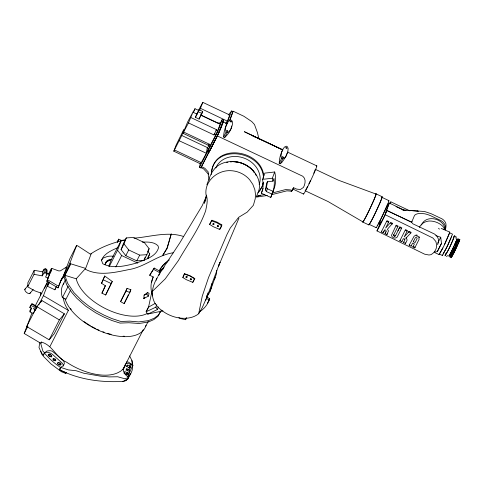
<?xml version="1.0" encoding="UTF-8"?>
<svg xmlns="http://www.w3.org/2000/svg" width="484" height="484" viewBox="0 0 484 484"><rect width="100%" height="100%" fill="white"/><g stroke="black" fill="none" stroke-linecap="round" stroke-linejoin="round"><path stroke-width="0.73" d="M158.014 276.533C150.433 288.264 149.429 301.538 161.674 310.353A25.507 16.801 22.8 0 0 176.902 317.54C184.253 319.065 192.62 318.599 198.682 313.741L202.306 307.54L207.249 296.293M456.013 237.934L456.116 238.291M184.44 274.065L184.452 273.642L189.922 275.692L194.792 278.53L192.777 282.353L186.334 279.679L182.837 277.556L184.44 274.065L190.085 276.068L194.526 278.82L194.792 278.53M263.496 178.463C263.145 150.064 212.216 142.786 211.278 174.512M287.2 153.313L285.584 157.01L282.245 161.958L280.345 163.737L279.214 163.374C279.389 158.776 280.411 153.906 282.723 149.907L244.456 131.751L282.723 149.907M41.89 293.419L34.624 290.781L27.691 286.8L27.884 282.753L34.225 270.308L42.429 271.802L44.117 269.171L45.29 268.789L46.591 269.261L47.123 270.338L46.924 274.38L45.563 277.06L48.188 278.01M27.691 286.8L34.031 274.349L34.225 270.308M40.638 295.597L40.783 292.584M34.031 274.349L42.235 275.85L42.429 271.802M42.235 275.85L43.923 273.218L44.117 269.171M43.923 273.218L45.097 272.837L45.29 268.789M46.924 274.38L46.397 273.309L46.591 269.261M50.965 271.923L51.11 268.916L48.406 274.222M231.648 126.009C231.122 130.529 227.855 134.546 224.624 137.565L223.59 136.99C223.747 132.41 224.933 127.77 227.014 123.692M209.62 224.413L211.925 220.232L217.092 222.126L221.86 224.921L220.311 228.763L219.204 229.21L213.323 226.724L209.62 224.413L211.925 220.232M211.605 172.455C214.249 142.629 261.064 149.29 263.792 175.807M143.772 298.501L144.105 295.113L147.626 292.433L149.114 293.498L148.298 296.214L143.772 298.501L144.837 297.503M458.312 239.586L454.881 247.917M445.383 254.796C448.281 250.863 452.812 241.165 453.768 236.954M450.271 256.199L450.271 256.544L454.494 248.812M39.748 342.345L39.016 347.53L41.642 353.338L43.391 355.093L44.449 353.072L45.823 352.358A5.602 2.94 27 0 1 52.635 354.536L61.855 362.782L63.053 364.313L63.362 366.001M126.566 368.844L126.409 369.885L127.54 370.786L128.865 371.034L129.343 370.423L128.085 369.092L126.566 368.844L125.967 370.224M200.17 163.695L173.81 151.177L176.079 145.182L183.218 130.626L184.071 129.5L181.796 135.496L207.297 147.547L206.353 153.271L201.235 162.654L200.17 163.695L199.523 167.276L200.86 167.906L217.352 135.925L221.043 127.764A15.597 0.762 -64.7 0 0 223.239 121.968L223.578 120.141L222.235 119.506L220.244 123.42M442.884 248.02L439.103 254.608L439.333 253.67M457.955 240.663L457.828 241.008M270.774 197.43L273.115 191.18A38.641 32.821 20.7 0 0 274.712 171.989L264.851 173.109L262.522 179.346L263.006 182.202A28.332 24.067 20.7 0 1 261.336 193.231L270.774 197.43L272.05 194.114L266.4 191.573L265.42 189.988L266.49 187.181L267.555 181.415M449.364 232.731L452.528 234.135L447.797 245.346L442.436 255.498L439.345 254.106L439.436 253.634M455.995 238.049L456.116 236.749L454.464 235.841M265.42 189.988L266.799 182.649L268.003 181.718L272.934 181.143L273.98 178.39A38.641 32.821 20.7 0 1 273.061 191.343L272.05 194.114M442.303 255.492L442.412 254.983M456.714 240.481L457.005 238.812M151.801 292.04L148.552 307.11L146.132 311.756L147.65 314.17L157.385 309.548L158.425 306.923M457.126 239.005L457.023 239.55M449.479 233.125L449.539 232.58M448.928 255.879L448.886 256.199L449.594 255.298M125.447 364.18L124.999 366.176L123.202 369.552L123.62 371.67L125.211 374.422L127.83 376.824L132.586 365.523L131.902 360.477L129.591 355.909M450.301 256.26L450.283 256.611L452.171 253.307M124.315 366.727L123.069 369.843M206.378 195.112L204.417 203.238L206.396 196.758M263.369 182.371L262.54 185.747L260.065 189.94L258.613 191.489M125.416 364.18A43.911 23.075 27 0 1 120.722 371.155L119.53 371.809A43.911 23.075 27 0 1 66.568 362.183C55.987 357.718 52.653 344.941 41.315 342.079L40.856 343.924L42.84 350.979L44.504 352.866L43.391 355.093L42.689 354.167M151.583 282.438L153.174 276.969M127.83 376.824L131.079 363.968L128.55 362.171L126.493 361.965M263.205 182.547L262.165 186.576L259.739 190.793L257.833 192.88M198.682 313.741L202.215 296.305L208.592 277.392L226.99 234.425L230.317 227.958L238.666 217.31L247.179 212.137L253.386 205.27L255.262 198.664L255.473 194.266L254.874 189.788L252.836 184.422L249.611 179.691A24.866 23.226 17.9 0 0 230.499 170.671C217.625 170.053 204.454 180.901 205.978 194.471C208.392 199.759 206.674 205.343 205.664 210.752C199.329 228.684 187.792 244.063 178.457 260.471L165.244 278.851L152.115 291.61M217.715 226.736L218.671 226.331L217.752 225.502L217.201 226.07L217.715 226.736L218.115 225.296M160.64 311.133L158.093 316.173L153.833 319.585L148.382 322.011L139.083 323.487L128.871 322.749L120.08 323.1L111.925 320.523L103.328 316.802L95.729 312.797L85.698 306.124L76.865 298.307L71.801 292.475L66.665 284.792L64.027 276.915L63.283 276.128L69.847 258.795L76.526 245.678L77.525 245.727L90.393 254.148C100.95 246.985 113.147 242.575 125.537 239.78M450.15 256.744L450.011 257.192L454.065 249.714M406.197 237.553L405.985 238.146L406.917 239.211L407.074 240.306L405.483 243.458L403.577 242.544L404.799 240.131L404.896 238.703M34.963 310.214L33.723 312.755L32.67 313.275L30.038 311.932L31.539 308.375L29.802 307.401L30.716 305.386L32.053 303.601L36.972 306.493M210.014 291.471L216.36 274.119A25.882 17.781 50.2 0 0 216.723 270.26M457.156 239.042L449.769 254.953M101.942 293.159L105.385 285.796L101.567 283.291L104.725 276.013L112.252 281.482L105.651 294.986L101.942 293.159L105.391 285.602M193.31 112.355L194.973 108.725L198.724 110.467L195.403 117.346L199.112 119.094L202.729 111.471L199.021 109.723L197.012 114.103L193.261 112.367L195.016 108.712M207.527 294.187L206.88 296.184L208.005 292.844M266.4 191.573L267.349 188.766L266.49 187.181M450.108 256.544L450.247 256.145M451.445 236.815L451.681 236.125M130.559 373.612L128.411 378.016L125.767 380.733L122.555 381.35M437.596 244.735A14.242 12.1 20.7 0 0 438.22 242.732A8.476 7.199 20.7 0 0 434.396 233.978L412.84 223.802L411.588 222.198L386.837 210.486L385.228 214.739L432.871 237.995L435.86 241.468L436.447 244.051A13.431 11.174 4.7 0 1 431.05 254.651L428.963 255.007L424.631 254.173L376.988 230.916C379.317 223.644 384.901 217.51 386.498 210.008L388.658 204.859A12.808 0.629 -64.7 0 0 389.209 203.038L388.785 203.389M129.863 292.487L130.862 289.686L127.068 288.41L120.595 301.623L124.146 303.619L129.863 292.487L126.082 291.005L120.595 301.623M452.734 249.375L453.224 248.177M105.143 264.688L106.081 262.056L107.472 260.404L111.641 259.466M206.862 184.827L210.147 175.892L212.216 171.953L215.053 168.19A25.277 21.471 20.7 0 1 245.884 165.104A25.277 21.471 20.7 0 1 258.504 191.797L256.157 196.891M449.267 233.784L443.683 246.398L439.345 254.106M456.908 239.513L456.587 240.36M261.336 193.231L263.151 188.367M229.694 120.855L233.131 111.199L243.876 116.269L251.747 121.551L254.487 124.527L257.428 132.616L258.952 138.968M205.682 300.431L220.002 262.231L218.466 266.297L238.939 218.187M199.523 167.276L207.515 151.595L208.495 148.999L207.297 147.547M219.772 130.589L223.118 121.714L227.45 123.771M155.334 303.323L148.552 307.11L146.132 311.756L155.83 307.177L156.816 304.563M386.02 212.264L389.1 203.141L388.803 203.437M41.315 342.079L40.723 343.235L24.2 333.488L31.926 313.087M64.009 275.13L61.831 278.391L58.02 287.895L46.803 281.283L51.861 268.445L58.691 270.895L60.312 270.883L66.58 266.98M46.803 281.283L51.861 268.445M38.726 304.974L43.457 295.694L48.781 281.627M56.549 286.492L54.867 289.789L47.456 286.292L48.987 282.239M54.867 289.789L55.636 287.762M63.283 276.128L69.962 263.018L76.526 245.678M108.797 266.309L111.356 259.557L121.29 240.36L125.465 240.106M109.336 266.351L117.545 250.246L121.29 240.36M121.097 249.635L123.366 243.64L126.288 237.91L133.445 237.469L144.413 242.647L149.12 248.691L146.852 254.687L143.936 260.41L136.772 260.852L125.804 255.673L121.097 249.635L124.013 243.906L126.288 237.91M182.952 133.263L187.671 121.926L193.213 111.586L188.5 122.924L182.952 133.263L208.459 145.297L209.306 144.172L183.805 132.132M195.403 117.346L197.127 113.444M199.62 110.358L202.808 102.36L229.761 115.023L227.401 121.163L226.088 122.918M143.936 260.41L145.194 257.077M199.112 119.094L199.874 117.074M147.886 258.74L149.756 253.797L147.929 251.45M152.66 295.869C150.361 289.777 150.343 282.819 153.246 276.921L149.671 275.269L154.227 268.082L160.476 271.56L163.598 268.529M149.671 275.269L154.227 268.082M218.466 123.571L219.01 122.851L220.492 123.553L216.088 134.479L209.651 146.767L208.168 146.065L208.459 145.297M222.912 121.448L223.578 120.141L217.842 134.885L209.409 151.431L207.938 150.736L209.493 146.634M190.944 117.582L216.445 129.621L216.154 130.39L217.637 131.085M219.01 122.851L218.72 123.626L200.594 115.071M209.36 150.881L200.86 167.906L201.302 167.21M207.938 150.736L217.576 131.823L222.235 119.506M229.61 120.443L232.961 111.592L231.618 110.963L227.758 121.169L225.617 123.771M178.874 317.534L180.06 318.466L185.699 319.712L186.503 317.595M200.116 311.4C204.678 308.435 208.066 303.873 209.717 298.707L206.662 296.849M272.934 181.143L272.353 178.233L274.712 171.989M271.464 194.719L286.885 190.847L290.454 191.089L291.489 191.579L292.282 189.492M390.122 203.782L390.848 201.852L409.942 210.879M159.466 270.84L160.204 268.904M58.02 287.895L61.069 279.933L63.216 276.6M91.228 253.67L85.341 269.219C98.542 276.394 114.641 272.486 128.587 269.642C144.789 267.168 157.379 254.923 173.46 252.733M126.082 291.005L127.068 288.41M387.006 205.47L387.593 203.952M393.601 235.109L398.12 226.088L396.214 225.175L391.508 235.278C391.822 237.832 395.337 239.054 397.134 237.172L401.811 227.861L399.905 226.948L395.38 235.962L394.617 236.301L393.752 235.799L393.801 234.577M184.452 273.642L182.837 277.556M197.26 113.341L197.012 114.103M455.777 242.696L456.842 240.137M457.428 244.656L457.162 245.321M53.04 360.247L53.712 358.559L55.055 359.061L55.872 360.411L55.001 360.78L53.651 360.277L52.853 358.922L53.712 358.559M101.567 283.291L104.725 276.013M159.363 271.342C161.263 266.605 165.056 262.467 169.4 259.884M381.331 231.878L386.97 220.65L388.87 221.563L385.639 228.067L390.673 222.422L392.578 223.342L387.388 229.289L388.519 230.856L386.928 234.565L385.022 233.651L386.244 231.237L385.845 230.257L384.786 229.743L383.237 232.792L381.331 231.878L381.616 231.171M383.237 232.792L384.139 230.862M385.022 233.651L385.923 231.721M386.928 234.565L387.212 233.851M404.703 239.344L403.341 238.636L401.787 241.685L399.881 240.772L400.135 240.143M399.881 240.772L405.489 229.622L407.395 230.535L404.194 236.96L409.192 231.4L408.242 232.387M401.787 241.685L402.041 241.056M403.577 242.544L403.831 241.915M405.483 243.458L405.731 242.829M405.985 238.146L410.849 232.943L411.104 232.314L409.827 231.703M409.161 245.225L414.207 236.023L415.55 235.569L418.109 236.416L418.872 237.348L419.065 239.435L414.758 247.905L412.852 246.991L414.401 243.942L412.616 243.089L411.067 246.138L409.161 245.225L409.416 244.589M411.067 246.138L411.321 245.503M413.318 241.71L415.332 237.747L415.986 237.438L416.912 237.819L417.117 238.6L415.103 242.569L413.318 241.71L413.566 241.08M412.852 246.991L413.106 246.362L415.012 247.276L414.758 247.905M457.561 241.891L458.354 239.435L457.967 239.858M117.424 242.387L118.719 239.175L122.107 240.754M456.624 240.554L454.397 245.66M451.118 237.662L446.448 247.947L443.06 253.967M457.186 242.296L457.664 241.28L456.926 243.246M220.244 228.811L221.86 224.921M456.678 243.821L455.922 245.521M386.74 206.111L384.677 210.855M456.067 241.631L456.303 241.062M457.67 242.091L457.894 241.558M125.858 363.702C128.381 363.133 130.91 364.18 132.858 365.759L132.592 364.295L131.079 363.968L132.586 365.523C132.967 369.794 131.176 374.09 128.206 377.133L128.605 377.502L127.734 379.22L123.595 381.35C101.779 382.711 79.134 379.746 59.52 369.722L60.524 367.356L63.465 365.662L64.366 363.417L64.003 361.639L62.853 360.144L52.345 351.215L50.1 350.658L47.039 350.985L44.504 352.866M454.772 244.964L455.523 243.27M458.826 241.328L458.911 241.268M456.981 245.745L456.587 246.652M222.773 121.962L223.578 120.141M455.414 243.156L454.779 244.577M454.772 248.008L455.632 246.174M124.146 303.619L128.333 294.883M186.455 277.743L187.229 277.181L186.437 276.449L185.662 277.017L186.455 277.743L187.108 276.279M456.672 244.396L456.963 243.742M206.547 195.966L202.209 205.682L179.673 243.047L158.195 275.59M209.717 298.707L207.4 303.25M386.401 210.256L411.588 222.198L411.987 221.315A12.802 0.496 -64.4 0 0 414.334 215.767L415 214.944A16.414 8.627 27.1 0 1 419.446 213.45L424.256 213.722A16.414 8.627 27.1 0 1 430.869 215.834L441.305 220.764A8.476 7.199 20.7 0 1 445.117 229.519M457.586 241.462L457.247 242.181M455.486 247.003L455.813 246.277M453.581 250.494L454.458 248.679M456.134 247.645L456.376 247.124M173.81 151.177L181.796 135.496M188.5 122.924L214.001 134.957L216.445 129.621M384.393 211.472L381.283 218.036M452.038 255.764L451.832 256.205M452.425 249.944L454.47 245.618M455.656 248.685L455.904 248.147M104.84 264.675L106.081 262.056L111.356 259.557L107.472 260.404L104.901 264.718M105.651 294.986L112.252 281.482M454.204 249.714L454.549 248.988M444.487 244.729L449.824 232.145L441.202 228.387M454.476 248.77L458.632 238.848L457.84 239.985M458.566 242.478L458.886 241.74L458.584 242.29M279.214 163.374L281.712 158.171L280.98 156.284L281.603 152.26L282.868 149.223L284.495 147.039L286.304 146.18L287.448 146.791L288.131 148.443L287.871 151.583L285.893 156.477L284.187 158.286L282.789 158.77L280.345 163.737M453.103 248.195L452.365 249.714M421.449 225.024C425.944 213.964 444.427 218.399 445.099 229.773M435.848 235.587L440.724 237.275L441.481 243.422L437.306 251.613L434.523 252.043M455.16 249.72L455.408 249.193M452.437 249.811L452.83 249M129.912 291.634L130.862 289.686M453.272 251.154L452.522 252.672M59.52 369.722L60.615 367.537L58.056 365.722A50.233 26.378 27 0 1 46.222 355.111L44.449 353.072M192.777 282.353L194.526 278.82M454.676 250.694L454.918 250.21M380.962 218.683L379.807 220.97M452.945 252.273L453.284 251.595M208.495 148.999L206.353 153.271L179.352 140.838M452.008 250.7L449.037 256.006L452.116 250.579M64.027 276.915L70.688 263.786L69.962 263.018M223.59 136.99L226.113 132.011C224.358 128.145 226.585 123.795 228.938 120.691L230.656 119.996L231.679 120.377L232.514 122.016L232.338 124.926L231.164 128.671L228.956 131.842L227.323 132.507L224.624 137.565M35.017 306.299L47.517 281.767M44.534 288.222L47.184 283.025M36.832 306.62L26.687 326.531L49.199 339.81L54.232 333.724L64.378 313.814L41.866 300.534L36.832 306.62L59.344 319.9L64.378 313.814M47.456 286.292L49.471 282.329M24.2 333.488L27.915 326.192M41.194 301.865L41.866 300.534M64.844 275.281L70.688 263.786L85.589 268.408L76.224 278.796L64.844 275.281L67.621 283.255L73.883 292.56L81.784 300.552L88.602 305.948L95.844 310.776L104.157 315.181L111.992 318.605L120.903 321.479L129.694 321.134L138.708 321.921L148.485 320.62L154.39 318.139L158.498 314.981L161.081 310.891M63.204 284.32L65.57 279.673M70.646 290.001L65.909 299.293L62.394 297.636L68.141 286.353M49.199 339.81L59.344 319.9M49.253 356.635L50.366 354.445L51.818 356.018L51.256 357.113M55.146 360.81L55.702 359.715M60.07 365.414L60.905 363.774L60.101 362.964L58.504 362.395L57.463 362.837L57.784 363.914L59.284 364.875L61.105 364.609L60.905 363.774M115.845 266.938L121.659 255.534L117.545 250.246M198.271 110.727L202.808 102.36M125.804 255.673L128.72 249.95L124.013 243.906M200.194 116.45L202.729 111.471M136.772 260.852L139.688 255.128L146.852 254.687M147.826 251.232L149.12 248.691M147.705 257.827L149.756 253.797M208.168 146.065L209.306 144.172M214.001 134.957L214.606 133.778L216.088 134.479M209.276 151.371L219.518 131.273M124.993 365.529L143.27 329.652M145.557 326.609L148.231 321.364M129.524 368.294L130.359 366.648L129.718 365.844L127.419 365.111L126.814 365.632L127.032 366.449L128.248 367.404L130.377 367.435L130.359 366.648M127.286 374.398L127.843 373.303L127.201 372.492L124.902 371.766L124.297 372.287L124.515 373.103L125.731 374.059L127.855 374.084L127.843 373.303M291.489 191.579L293.655 187.75L296.619 189.105L300.389 189.504L303.444 187.441C305.289 184.005 306.287 179.019 302.803 176.255L217.352 135.925L208.864 152.206L207.515 151.595M397.939 230.808L399.905 226.948M437.711 243.186L440.724 237.275M437.306 251.613L441.481 243.422M49.991 346.435L68.383 310.395L66.139 306.705A43.911 23.075 27 0 1 63.356 297.593M389.838 203.831L390.848 201.852M144.105 295.113L146.791 294.048L147.626 292.433M451.076 252.321L450.435 253.549M454.234 251.565L454.446 251.148M451.814 254.487L452.098 253.937M213.075 224.588L212.785 223.711L213.813 223.469L214.097 224.413L213.075 224.588L213.783 223.239M379.553 221.466L378.167 224.031M126.536 366.775L127.419 365.111M124.019 373.424L124.902 371.766M449.787 254.747L450.035 254.294M454.028 251.958L453.677 252.6M48.291 355.746L49.186 354.1L50.366 354.445M117.176 242.018L118.719 239.175M411.987 221.315L411.588 222.198M50.602 356.823L51.473 355.232M127.189 370.708L128.085 369.092M54.166 360.665L55.055 359.061M419.434 227.383L420.227 225.955A13.377 11.362 20.7 0 1 429.03 221.025C435.34 220.74 442.539 224.08 445.316 229.906M57.584 364.022L58.504 362.395M128.817 367.447L129.718 365.844M125.997 374.628L127.201 372.492M58.891 365.105L60.101 362.964M450.906 256.145L451.124 255.764M51.818 356.018L51.461 356.641L49.156 356.151L48.176 355.099L48.346 354.385L49.186 354.1M214.249 279.377L215.295 277.586M394.617 236.301L395.646 235.309M101.368 260.664L102.862 258.238L107.236 256.514A22.984 12.076 27 0 1 113.462 256.224M455.039 247.391L455.238 247.07M453.532 252.842L453.236 253.283M453.847 249.901L454.053 249.575M158.782 275.372L159.551 274.204M458.021 239.828L458.318 239.495M60.893 280.781L63.955 276.479M219.954 124.267L220.492 123.553M449.382 232.514L449.745 232.09M29.802 307.401L30.674 306.275M160.646 268.342L163.314 264.942L167.936 261.499M228.309 115.047L231.618 110.963M207.116 296.19L207.999 295.107A28.453 25.791 16.6 0 0 211.992 283.461M30.226 292.741A3.285 1.567 39.5 0 1 28.024 293.316A3.285 1.567 39.5 0 1 25.017 290.563L24.763 289.432L27.999 285.499M393.752 235.799L394.139 235.327M29.917 293.383L33.215 289.45M40.868 351.311L41.654 354.004L43.893 356.817L51.032 363.956L61.383 371.7L65.509 373.339L66.145 372.65L62.285 371.149L59.629 369.54M24.763 289.432L25.422 288.809M447.748 255.619L446.423 256.538M126.82 379.341L125.937 380.061L124.678 380.273M190.938 279.837L191.646 279.28L190.841 278.56L190.139 279.117L190.938 279.837L190.914 278.675M65.509 373.339L66.514 372.722M264.663 194.507L260.344 195.306L256.508 196.716M117.594 247.729C111.447 250.537 104.12 253.477 101.501 260.223L102.741 263.744C113.208 269.213 125.677 265.867 136.458 263.078C144.426 259.799 156.235 256.986 158.589 247.499L157.875 245.648C153.827 241.704 147.566 241.97 142.296 242.109M219.204 229.21L220.311 228.763M128.605 377.502L124.908 378.772L117.654 376.764L109.118 376.909L100.811 376.207L83.859 373.243L76.121 370.726L68.413 369.903L60.524 367.356M272.589 192.928L285.596 189.583L290.454 189.909L292.148 190.708M257.482 195.935L260.344 195.306M162.969 310.879L148.201 313.983L146.846 313.674A42.683 22.427 27 0 1 105.833 308.798A42.683 22.427 27 0 1 76.224 278.796M267.301 195.5L256.581 197.079M226.615 162.418L227.952 162.231M230.62 161.862L232.623 161.583L238.092 162.158A23.165 19.675 20.8 0 1 253.301 170.955M133.977 238.17C150.349 236.942 167.549 231.074 183.624 236.525M262.522 179.346L272.353 178.233M409.282 210.407L424.559 211.514L431.026 213.656L442.025 218.859A8.476 7.199 20.7 0 1 445.891 223.681A18.174 15.434 20.7 0 1 445.534 229.041M418.376 211.23L402.761 209.899L404.557 210.346L389.184 202.977M406.124 210.298L404.981 210.358M415.974 234.94L417.377 235.224M417.123 210.97L417.904 211.133M211.55 220.928L216.85 222.797L221.696 225.738M46.416 273.248L49.695 274.44M45.097 272.837L46.397 273.309M375.989 194.066L338.268 180.151L315.199 169.261M226.113 132.011L227.323 132.507M267.349 188.766L273.061 191.343M282.94 149.913L251.402 135.145L255.467 137.293M376.056 193.86L382.179 196.74M200.806 114.98L219.155 123.608M303.535 194.06L292.675 188.96A15.597 0.762 -64.7 0 0 293.655 187.75M103.225 279.782L111.459 283.666M287.478 152.055L316.748 165.867M381.888 197.327L388.852 200.612M198.252 111.75L201.961 113.498M217.576 131.823L218.913 132.453M305.725 191.005L328.116 201.574L362.873 221.866M208.707 145.351L210.189 146.053M434.759 252.557L439.103 254.608M369.135 224.34L376.104 227.631M362.77 222.065L368.844 224.927M128.72 249.95L139.688 255.128M121.659 255.534L137.74 263.121M30.716 305.386L36.548 308.139L35.774 309.554L33.299 308.205M396.021 206.589L403.886 210.328M174.657 150.046L201.235 162.654M200.533 108.355L227.401 121.163M386.68 221.357L388.585 222.271M390.388 223.13L392.294 224.05M395.96 225.804L397.866 226.718M399.651 227.577L401.557 228.49M405.235 230.251L407.141 231.164M408.938 232.03L410.849 232.943M281.712 158.171L282.789 158.77M153.737 269.376L160.319 273.043M31.593 304.031L37.177 307.279M47.565 279.788L58.782 286.401M43.457 295.694L68.383 310.395M206.359 298.259L209.227 300.001M35.35 310.534L34.049 309.7L34.763 310.202M443.193 228.986L444.022 229.543M438.534 228.248L439.424 229.15M208.616 174.331L203.51 168.813L200.993 167.621L201.647 166.75L204.823 168.251L208.193 171.887L208.326 175.928L209.221 179.963M146.791 294.048L148.298 296.214M155.83 307.177L157.385 309.548M253.307 170.955L254.421 172.758M31.539 308.375L31.339 307.866L29.82 310.843L30.038 311.932M419.114 236.718L419.453 237.711M185.305 318.363L185.699 319.712M131.902 360.477L132.858 365.759M159.962 271.609A26.596 22.591 20.7 0 1 164.251 267.041M156.253 280.2A26.596 22.591 20.7 0 1 156.858 278.282M459.588 239.338A10.261 0.502 -64.7 0 1 455.468 249.46A10.261 0.502 -64.7 0 1 451.076 257.204M459.062 240.137A10.261 0.502 -64.7 0 1 459.225 239.864M459.534 239.574A10.176 0.496 -64.7 0 1 459.491 240.487L459.044 241.643A10.176 0.496 -64.7 0 1 453.677 253.283A10.176 0.496 -64.7 0 1 451.185 257.167M459.104 240.239A10.176 0.496 -64.7 0 1 459.413 239.749M453.659 236.918A11.078 0.544 -64.7 0 1 450.32 245.866A11.078 0.544 -64.7 0 1 445.25 254.778M445.443 254.251A11.078 0.544 -64.7 0 1 445.685 253.634M377.587 225.024A12.396 0.611 -64.8 0 1 377.163 225.604M381.918 197.411A14.937 0.732 -64.7 0 1 381.694 198.349M381.513 198.876A14.937 0.732 -64.7 0 1 374.991 213.619A14.937 0.732 -64.7 0 1 369.225 224.316M382.094 196.746A15.597 0.762 -64.7 0 1 375.499 212.639A15.597 0.762 -64.7 0 1 368.929 224.28M375.554 194.441A15.597 0.762 -64.7 0 1 370.224 208.078A15.597 0.762 -64.7 0 1 362.843 221.424M388.428 201.048A14.937 0.732 -64.7 0 1 383.437 213.807A14.937 0.732 -64.7 0 1 376.092 227.347M385.228 214.739A20.032 0.98 -64.7 0 1 376.988 230.916M375.753 194.241A15.373 0.75 -64.7 0 1 370.115 208.277A15.373 0.75 -64.7 0 1 362.855 221.569M315.066 169.963A11.858 0.581 -64.7 0 1 314.909 170.422M314.703 170.985A11.858 0.581 -64.7 0 1 313.795 173.23M310.492 180.55A11.858 0.581 -64.7 0 1 308.907 183.829M307.437 186.733A11.858 0.581 -64.7 0 1 306.233 188.978M305.912 189.54A11.858 0.581 -64.7 0 1 305.634 189.994M305.41 190.339A11.858 0.581 -64.7 0 1 305.114 190.69M145.974 325.296A44.57 23.42 27 0 1 106.305 333.337A44.57 23.42 27 0 1 64.971 298.646M124.509 336.247A43.911 23.075 27 0 1 123.117 336.205M111.157 334.377A43.911 23.075 27 0 1 107.642 333.391M104.108 332.206A43.911 23.075 27 0 1 102.826 331.728M98.99 330.149A43.911 23.075 27 0 1 97.096 329.283M95.844 328.678A43.911 23.075 27 0 1 91.53 326.397M90.333 325.702A43.911 23.075 27 0 1 84.022 321.576M71.239 309.421A43.911 23.075 27 0 1 70.41 308.308M62.394 297.636A48.097 25.271 27 0 1 63.967 283.134M66.06 268.469A2.462 1.295 27 0 1 66.459 267.416M316.439 166.169A15.597 0.762 -64.7 0 1 311.133 179.618A15.597 0.762 -64.7 0 1 303.432 193.903M215.803 168.015A23.226 19.729 20.7 0 1 244.468 158.256A23.226 19.729 20.7 0 1 259.164 184.664M230.323 161.777A23.226 19.729 20.7 0 1 254.626 172.879M255.383 174.065A23.226 19.729 20.7 0 1 256.103 175.383M457.634 244.71L457.186 245.642L457.634 244.71M171.227 234.026L167.186 248.407L162.848 255.207L167.01 248.068L171.227 234.026M454.125 252.122L453.683 253.065L454.125 252.122M209.372 150.863L208.864 152.206L209.391 150.869M380.902 221.714L379.686 224.025L380.902 221.714M231.388 121.823L230.983 122.113L229.979 121.369L230.838 121.254L231.388 121.823M283.424 157.475L282.783 157.512L282.19 156.762L283.225 156.889L283.424 157.475M227.891 131.206L227.008 131.218L226.572 130.517L227.456 130.511L227.891 131.206M286.885 148.279L285.941 148.104L285.766 147.402L286.734 147.668L286.885 148.279"/></g></svg>
